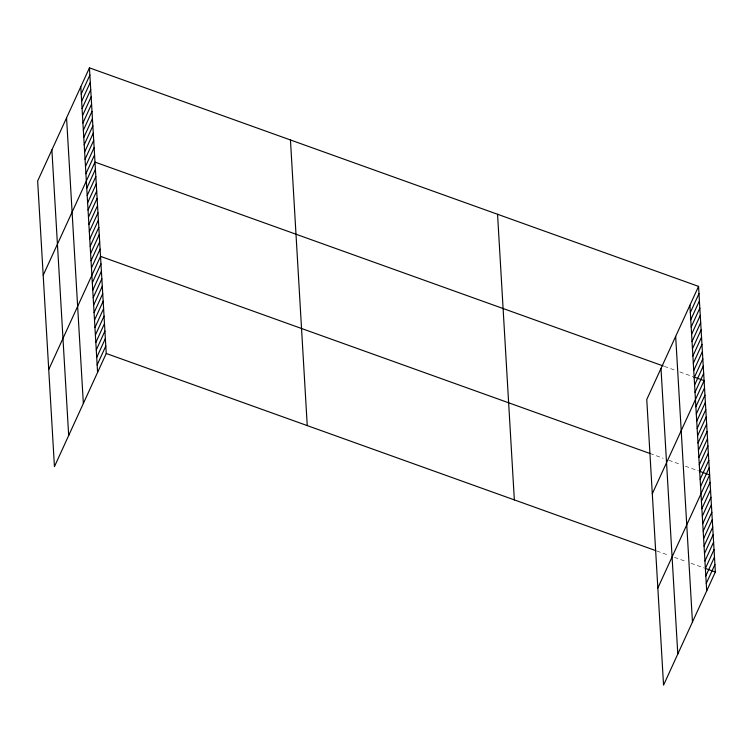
<?xml version="1.0" encoding="UTF-8"?>
<svg xmlns="http://www.w3.org/2000/svg" width="753" height="753" viewBox="0 0 753 753"><rect width="100%" height="100%" fill="white"/><g stroke="black" fill="none" stroke-linecap="round" stroke-linejoin="round"><path stroke-width="0.56" stroke-dasharray="3.77 2.82" d="M664.334 366.372L675.385 370.335M679.799 371.926L693.052 376.679M649.999 453.504L663.252 458.257M668.777 460.234L680.928 464.592M685.343 466.182L698.596 470.936M656.814 551.008L668.965 555.366M674.49 557.352L686.632 561.71M691.056 563.291L704.309 568.044"/><path stroke-width="1.13" d="M89.447 67.855L37.65 180.993L54.442 466.615L106.239 353.486L89.447 67.855L698.558 286.385L715.35 572.007L663.553 685.145L646.761 399.514L698.558 286.385M81.22 94.003L89.871 75.112M81.644 101.25L90.304 82.359M82.077 108.507L90.727 89.607M82.501 115.755L91.151 96.855M82.924 123.003L91.574 104.112M83.357 130.26L92.007 111.359M83.781 137.507L92.431 118.607M84.204 144.755L92.854 125.864M84.637 152.012L93.287 133.112M85.061 159.26L93.711 140.359M85.484 166.507L94.134 147.616M85.908 173.764L94.567 154.864M43.194 275.25L94.991 162.111L663.233 365.977M86.764 188.259L95.415 169.369M87.188 195.507L95.838 176.616M87.621 202.764L96.271 183.864M88.045 210.012L96.695 191.111M88.468 217.259L97.118 198.368M88.892 224.516L97.551 205.616M89.325 231.764L97.975 212.864M89.748 239.012L98.398 220.121M90.172 246.269L98.822 227.368M90.605 253.516L99.255 234.616M91.028 260.764L99.678 241.873M91.452 268.021L100.102 249.121M48.738 369.507L100.535 256.368L649.999 453.504M92.318 282.733L100.968 263.842M92.76 290.206L101.41 271.315M93.203 297.68L101.853 278.779M93.636 305.144L102.286 286.253M94.078 312.617L102.728 293.726M94.52 320.091L103.17 301.191M94.953 327.555L103.603 308.664M95.396 335.029L104.046 316.128M95.838 342.502L104.488 323.602M96.271 349.966L104.921 331.075M96.713 357.44L105.364 338.539M97.156 364.913L105.806 346.013M690.332 312.533L698.982 293.632M690.755 319.78L699.405 300.88M691.179 327.028L699.838 308.137M691.612 334.276L700.262 315.385M692.035 341.533L700.685 322.632M692.459 348.78L701.109 329.889M692.892 356.028L701.542 337.137M693.315 363.285L701.965 344.385M693.739 370.532L702.389 351.632M694.172 377.78L702.822 358.889M694.595 385.037L703.246 366.137M695.019 392.285L703.669 373.384M652.305 493.77L704.102 380.642L694.153 377.074M695.876 406.789L704.526 387.889M696.299 414.037L704.949 395.137M696.723 421.285L705.373 402.394M697.156 428.532L705.806 409.641M697.579 435.789L706.229 416.889M698.003 443.037L706.653 424.146M698.426 450.285L707.086 431.394M698.859 457.542L707.509 438.641M699.283 464.789L707.933 445.889M699.706 472.037L708.357 453.146M700.139 479.294L708.789 460.394M700.563 486.542L709.213 467.641M657.84 588.027L709.637 474.898L699.697 471.331M701.429 501.263L710.079 482.362M701.871 508.736L710.521 489.836M702.304 516.2L710.954 497.309M702.747 523.674L711.397 504.774M703.189 531.138L711.839 512.247M703.622 538.611L712.272 519.721M704.064 546.085L712.715 527.185M704.507 553.549L713.157 534.658M704.94 561.023L713.59 542.132M705.382 568.496L714.032 549.596M705.825 575.96L714.475 557.069M706.258 583.434L714.908 564.534M106.239 353.486L655.712 550.612M705.41 568.44L715.35 572.007M689.908 305.276L706.7 590.907M675.667 336.375L692.459 622.006M660.993 368.415L677.794 654.046M497.554 214.266L514.346 499.898M290.451 139.973L307.243 425.596M80.797 86.755L97.589 372.377M66.556 117.854L83.348 403.476M51.891 149.894L68.683 435.516"/></g></svg>
